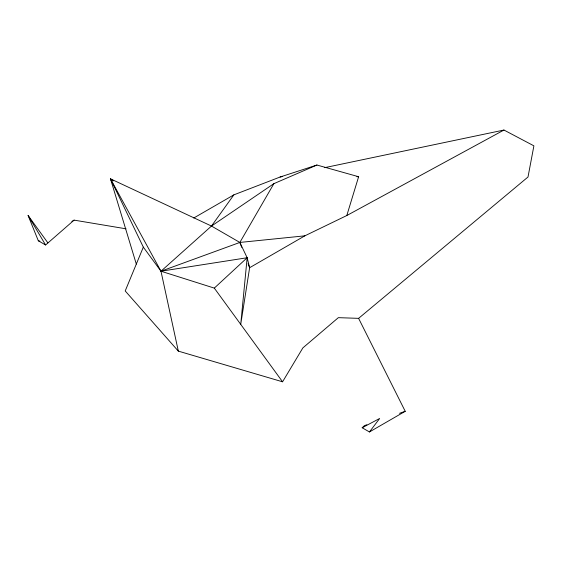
<?xml version="1.0" encoding="UTF-8"?>
<svg xmlns="http://www.w3.org/2000/svg" width="562" height="562" viewBox="0 0 562 562"><rect width="100%" height="100%" fill="white"/><g stroke="black" fill="none" stroke-linecap="round" stroke-linejoin="round"><path stroke-width="0.84" d="M113.341 180.845L110.475 178.828L143.324 247.132L160.978 271.214L247.161 257.74L240.726 324.365L249.626 267.716L247.161 257.74L239.848 242.44L211.481 226.057L110.475 178.828L136.313 264.091M248.053 263.641L249.626 267.716L304.836 235.836L346.796 215.534L358.626 176.728L316.933 165.031L280.087 177.023L233.862 194.859L193.778 218.007M143.324 247.132L125.207 290.947L178.33 351.124L282.567 381.802L302.869 347.892L338.338 317.663L358.605 318.352L528.006 177.002L533.9 145.839L503.966 130.04L324.688 167.659M316.933 165.031L273.884 183.655L239.848 242.44L160.978 271.214L110.475 178.828M178.33 351.124L160.978 271.214L211.481 226.057L233.862 194.859M369.452 431.96L379.673 418.472L362.174 427.759L369.452 431.96L405.23 411.307L358.605 318.352M47.854 242.847L28.1 215.492L38.321 240.782L45.599 244.983L74.1 220.128L126.036 228.811M362.174 427.759L364.436 425.624L366.881 424.767M160.978 271.214L214.305 288.109L247.161 257.74M211.481 226.057L273.884 183.655M71.859 221.421L74.1 220.128M346.796 215.534L503.966 130.04M399.519 413.309L405.23 411.307M280.087 177.023L282.658 176.482M304.836 235.836L239.848 242.44L241.737 247.329M356.884 176.735L358.626 176.728M38.321 240.782L39.909 241.126M214.305 288.109L282.567 381.802M28.1 215.492L45.599 244.983"/></g></svg>
